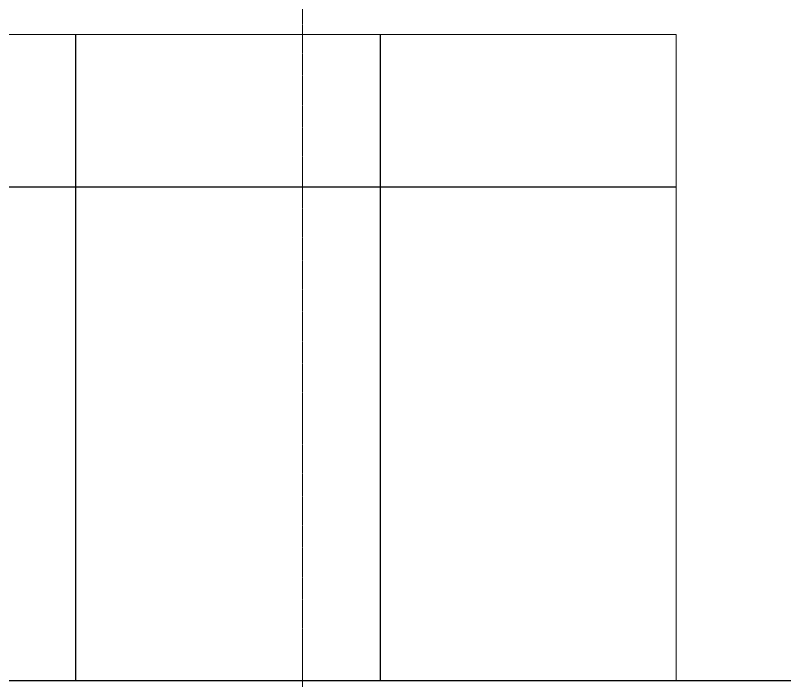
# Model space of a CAD drawing. Header units: millimetres. Extents: x 813027 to 1148939, y -931049 to -10.
# Drawn here: x 987509 to 990540, y -110385 to -107765 of the extents above; entities that cross this region are included whole.
import ezdxf

# ---------------------------------------------------------------- set-up
doc = ezdxf.new("R2010")
doc.units = ezdxf.units.MM
doc.linetypes.add('DPA_Grid _ Level 500', pattern=[5.5, 2.75, -0.75, 1.25, -0.75])
for name, color, linetype, lineweight in [('A-CLNG', 2, 'Continuous', 9), ('A-CLNG-PATT', 2, 'Continuous', 9), ('S-GRID', 251, 'Continuous', 9), ('WALL-A', 3, 'Continuous', 25)]:
    doc.layers.add(name, color=color, linetype=linetype, lineweight=lineweight)

# ---------------------------------------------------------------- blocks, each defined once
blk = doc.blocks.new('ESC C3 - ESC C-06-9359441-4160 - LOWER PLATFORM LEVEL - REFLECTED CEILING GENERAL PLAN')
at = {"layer": 'A-CLNG-PATT', "lineweight": 25}
h = blk.add_hatch(dxfattribs=at)
h.set_pattern_fill('FP_12', color=256, style=0, pattern_type=2)
h.set_pattern_definition([(270, (990146.3, -134841.6), (-1200, -7e-14), []), (180, (990146.3, -134841.6), (3e-13, 2400), [])])
h.paths.add_polyline_path([(985296.3, -111141.8), (985396.3, -111141.8), (985401.3, -110786.8), (985696.3, -110791.8), (985696.3, -111141.8), (985796.3, -111141.8), (985801.3, -110786.8), (986096.3, -110791.8), (986096.3, -111141.8), (986196.3, -111141.8), (986201.3, -110786.8), (986496.3, -110791.8), (986496.3, -111141.8), (986596.3, -111141.8), (986601.3, -110786.8), (986896.3, -110791.8), (986896.3, -111141.8), (986996.3, -111141.8), (987001.3, -110786.8), (987296.3, -110791.8), (987296.3, -111141.8), (987396.3, -111141.8), (987401.3, -110786.8), (987696.3, -110791.8), (987696.3, -111141.8), (987796.3, -111141.8), (987801.3, -110786.8), (987911.3, -110786.8), (987911.3, -110686.8), (985167.2, -110686.8), (985167.2, -110786.8), (985296.3, -110791.8), (985296.3, -110840.8)])
h.paths.add_polyline_path([(988996.3, -111141.8), (989001.3, -110786.8), (989296.3, -110791.8), (989296.3, -111141.8), (989396.3, -111141.8), (989401.3, -110786.8), (989696.3, -110791.8), (989696.3, -111141.8), (989796.3, -111141.8), (989801.3, -110786.8), (990096.3, -110791.8), (990096.3, -111141.8), (990118.8, -111141.8), (990118.8, -110686.8), (988161.3, -110686.8), (988161.3, -111141.8), (988196.3, -111141.8), (988201.3, -110786.8), (988496.3, -110791.8), (988496.3, -111141.8), (988596.3, -111141.8), (988601.3, -110786.8), (988896.3, -110791.8), (988901.1, -111141.8)])
h.paths.add_polyline_path([(988901.1, -110636.8), (990118.8, -110636.8), (990118.8, -110586.8), (985167.2, -110586.8), (985167.2, -110636.8), (988346.3, -110636.8)])
h.paths.add_polyline_path([(987828.8, -110386.8), (990118.8, -110386.8), (990118.8, -107841.8), (985167.2, -107841.8), (985167.2, -110386.8), (987446.3, -110386.8)])
at = {"layer": 'A-CLNG'}
for p, q in [((990118.8, -107841.8), (985167.2, -107841.8)), ((985207.3, -107841.8), (989968.8, -107841.8)), ((989968.8, -107841.8), (990118.8, -107841.8)), ((990118.8, -107841.8), (990118.8, -110386.8)), ((990118.8, -107841.8), (990118.8, -110386.8))]:
    blk.add_line(p, q, dxfattribs=at)
blk = doc.blocks.new('C-2-PP21-AR-4160-01-B_20250829-084021_EXCL')
at = {"layer": 'A-CLNG'}
blk.add_blockref('ESC C3 - ESC C-06-9359441-4160 - LOWER PLATFORM LEVEL - REFLECTED CEILING GENERAL PLAN', (-1047096.3, 105341.8), dxfattribs=at)

msp = doc.modelspace()

# ---------------------------------------------------------------- linework, layer by layer
at = {"layer": 'S-GRID', "linetype": 'DPA_Grid _ Level 500'}
msp.add_line((988640, -191381.7), (988640, -15135.4), dxfattribs=at)
at = {"layer": 'WALL-A'}
msp.add_line((987190, -110385), (993631.6, -110385), dxfattribs=at)

# ---------------------------------------------------------------- block references
msp.add_blockref('C-2-PP21-AR-4160-01-B_20250829-084021_EXCL', (1047090, -105340))

doc.saveas('drawing.dxf')
